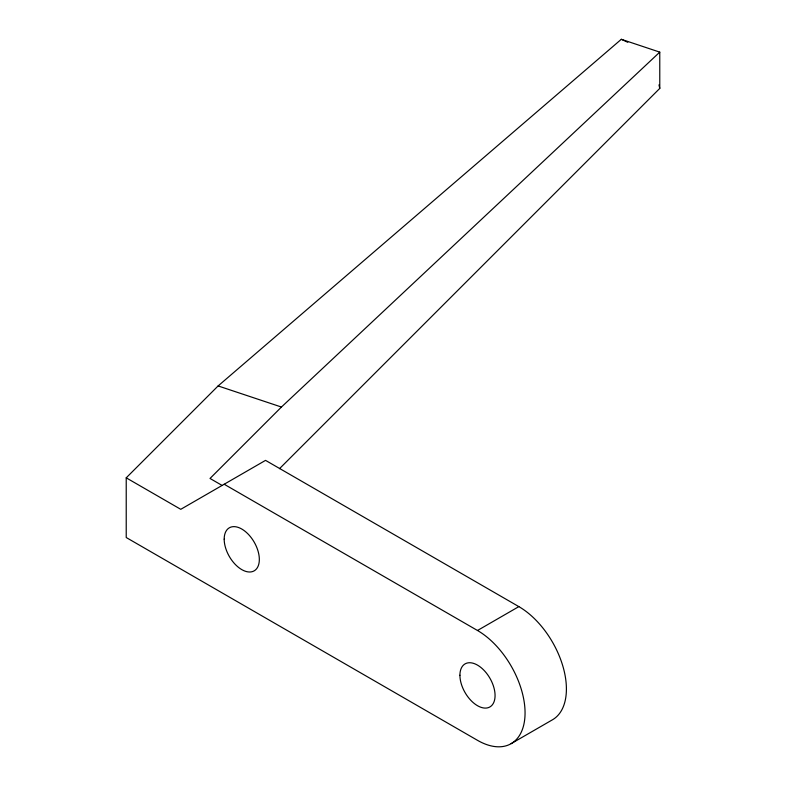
<?xml version="1.0" encoding="UTF-8"?>
<svg xmlns="http://www.w3.org/2000/svg" width="786" height="786" viewBox="0 0 786 786"><rect width="100%" height="100%" fill="white"/><g stroke="black" fill="none" stroke-linecap="round" stroke-linejoin="round"><path stroke-width="1.18" d="M224.187 484.245L477.495 630.49A67.262 38.828 60 0 1 525.058 712.873A67.262 38.828 60 0 1 477.495 740.324L126.222 537.526L126.222 477.829L218.115 385.936L621.313 39.3L659.768 52.131L659.778 88.396L279.482 468.692M659.768 52.131L281.437 407.04L210.019 478.458L222.114 485.443M477.495 630.49L518.848 606.615A67.262 38.828 60 0 1 562.786 665.889A67.262 38.828 60 0 1 552.479 719.78L511.126 743.664M218.115 385.936L281.437 407.04M621.313 39.3L627.768 42.287M518.848 606.615L265.54 460.37L180.76 509.318L126.222 477.829M658.973 84.868L659.778 88.396M224.187 539.167A24.857 14.354 60 0 0 250.547 571.962A24.857 14.354 60 0 0 250.547 536.809A24.857 14.354 60 0 0 224.187 539.167M459.918 675.262A24.857 14.354 60 0 0 486.279 708.058A24.857 14.354 60 0 0 486.279 672.904A24.857 14.354 60 0 0 459.918 675.262"/></g></svg>
